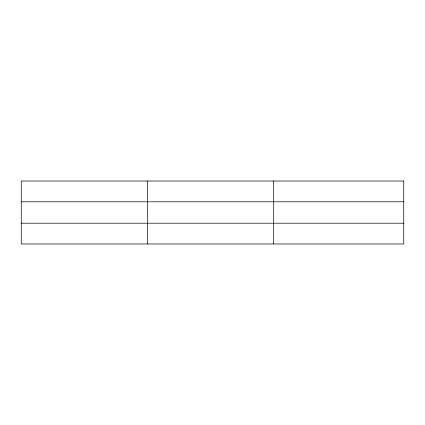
<?xml version="1.0" encoding="UTF-8"?>
<svg xmlns="http://www.w3.org/2000/svg" width="425" height="425" viewBox="0 0 425 425"><rect width="100%" height="100%" fill="white"/><g stroke="black" fill="none" stroke-linecap="round" stroke-linejoin="round"><path stroke-width="0.64" d="M147.475 243.982L147.475 181.018M273.7 243.982L273.7 181.018M21.25 201.795L403.75 201.795M21.25 223.205L403.75 223.205M403.75 181.018L21.25 181.018L21.25 243.982L403.75 243.982L403.75 181.018"/></g></svg>
